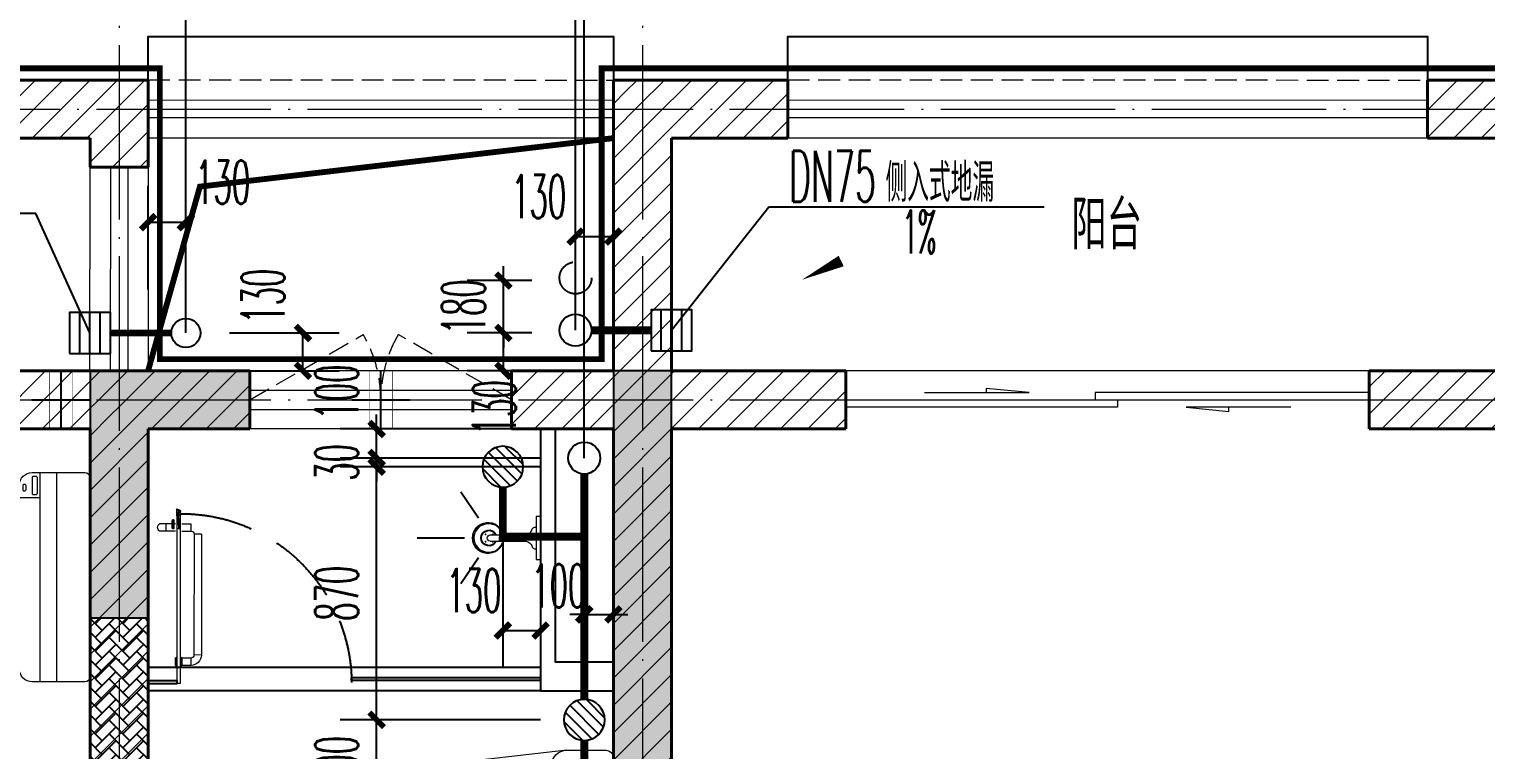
# Model space of a CAD drawing. Extents: x 27938 to 650306, y -92720 to 1524912.
# Drawn here: x 304007 to 309018, y 111802 to 114281 of the extents above; entities that cross this region are included whole.
import ezdxf

# ---------------------------------------------------------------- set-up
doc = ezdxf.new("R2010")
doc.units = 0
doc.header["$LTSCALE"] = 1000
doc.header["$MEASUREMENT"] = 0
doc.linetypes.add('DASH', pattern=[0.35, 0.25, -0.1])
doc.linetypes.add('DOTE', pattern=[2.42, 2, -0.2, 0.02, -0.2])
for name, color, linetype in [('COLUMN', 9, 'Continuous'), ('DIM_凝结', 3, 'Continuous'), ('DIM_废水', 3, 'Continuous'), ('DIM_污水', 3, 'Continuous'), ('DIM_雨水', 3, 'Continuous'), ('EQUIP_地漏', 7, 'Continuous'), ('IP-bath&kitchen-JOHNSON', 4, 'Continuous'), ('P-bath&kitchen-JOHNSON', 4, 'Continuous'), ('PIPE-凝结', 150, 'N'), ('PIPE-废水', 31, 'F'), ('PIPE-污水', 2, 'W'), ('PUB_TEXT', 4, 'Continuous'), ('TWT_DIM', 3, 'Continuous'), ('TWT_LEAD', 3, 'Continuous'), ('VPIPE-凝结', 150, 'Continuous'), ('VPIPE-废水', 31, 'Continuous'), ('VPIPE-污水', 2, 'W'), ('VPIPE-雨水', 4, 'DASH'), ('保温', 6, 'Continuous'), ('机电标识类', 1, 'Continuous'), ('看线', 251, 'Continuous')]:
    doc.layers.add(name, color=color, linetype=linetype)
for name, color, linetype, lineweight in [('DOTE', 19, 'DOTE', 9), ('LVTRY', 1, 'Continuous', 13), ('PUB_HATCH', 8, 'Continuous', 9), ('WALL', 9, 'Continuous', 40), ('WINDOW', 8, 'Continuous', 15), ('平面-排水沟', 86, 'Continuous', 15), ('平面-栏杆', 135, 'Continuous', 15), ('平面-看线', 45, 'Continuous', 15), ('平面-空调室内机', 176, 'Continuous', 9), ('平面-空调预留孔', 173, 'Continuous', 15), ('空调', 76, 'Continuous', 13)]:
    doc.layers.add(name, color=color, linetype=linetype, lineweight=lineweight)
doc.styles.add('_TCH_DIM', font='SIMPLEX.shx', dxfattribs={"width": 0.6, "oblique": 10, "bigfont": 'hztxt.shx'})
doc.styles.add('_TCH_DIM_T3', font='SIMPLEX.shx', dxfattribs={"width": 0.494118, "bigfont": 'GBCBIG.shx'})
doc.styles.add('_TWT_SERIAL', font='simplex.shx', dxfattribs={"width": 0.6, "oblique": 10, "height": 3, "bigfont": 'aadri.shx'})
doc.styles.get("Standard").update_dxf_attribs({"font": 'gbenor.shx', "bigfont": 'gbcbig.shx'})
doc.linetypes.add('F', pattern='A,3,-0.2,["F",Standard,S=0.25,R=0,X=-0.1,Y=-0.115],-0.2', length=3.4)
doc.linetypes.add('N', pattern='A,3,-0.2,["N",Standard,S=0.25,R=0,X=-0.1,Y=-0.115],-0.2', length=3.4)
doc.linetypes.add('W', pattern='A,3,-0.2,["W",Standard,S=0.25,R=0,X=-0.1,Y=-0.115],-0.2', length=3.4)
doc.dimstyles.new('_TWT_ARCH&&50', dxfattribs={"dimtxt": 148.75, "dimasz": 50, "dimexe": 125, "dimexo": 150, "dimgap": 63.125, "dimtad": 1, "dimdec": 0, "dimzin": 0, "dimdsep": 46, "dimtxsty": '_TCH_DIM_T3', "dimblk": 'ARCHTICK', "dimcen": 0.09, "dimclrt": 7, "dimazin": 2, "dimtfac": 1, "dimtdec": 0, "dimtix": 1, "dimtmove": 2, "dimatfit": 3, "dimfxl": 1, "dimtolj": 1, "dimtzin": 0, "dimarcsym": 0})
pattern_1 = [(45, (0, 47.75), (-47.022601, 47.022601), [])]

# ---------------------------------------------------------------- blocks, each defined once
blk = doc.blocks.new('FGDGDRGSDGDG')
at = {"layer": 'DOTE', "linetype": 'DOTE', "ltscale": 0.3}
for p, q in [((522382.5, 529998.5), (522382.5, 522348.5)), ((524182.5, 529998.5), (524182.5, 513948.5)), ((488182.5, 526148.5), (546982.5, 526148.5)), ((488182.5, 525148.5), (546982.5, 525148.5))]:
    blk.add_line(p, q, dxfattribs=at)
blk = doc.blocks.new('rrrrrrrrrrrra')
at = {"color": 0}
for p, q in [((-112.4, 458.7), (-112.4, 324.3)), ((252.6, 483.7), (-87.4, 483.7)), ((277.6, 324.3), (277.6, 458.7)), ((-112.4, 324.3), (-63.7, -103.4)), ((277.6, 324.3), (227.5, -115.6)), ((-59.1, 271.1), (224.3, 271.1)), ((-20.6, 232.4), (-34.2, 153.6)), ((191.3, 200.5), (-26.1, 200.5)), ((185.8, 232.4), (-20.6, 232.4)), ((185.8, 232.4), (199.4, 153.6))]:
    blk.add_line(p, q, dxfattribs=at)
for centre, radius, start, end in [((-87.4, 458.7), 25, 90, 180), ((252.6, 458.7), 25, 0, 90), ((-59.1, 324.3), 53.3, 180, 270), ((224.3, 324.3), 53.3, 270, 0), ((-322.6, 209.8), 293.8, 333.5369, 351.4828), ((487.8, 209.8), 293.8, 188.5172, 206.4631), ((149, -3.2), 224.1, 158.5202, 180), ((16.2, -3.2), 224.1, 0, 21.4798), ((83.8, -63.6), 152.8, 195.0773, 340.1181)]:
    blk.add_arc(centre, radius, start, end, dxfattribs=at)
blk = doc.blocks.new('A$C1E0F638F')
at = {"color": 0}
for points in [[(499.7, 435.1), (499.7, 85.1), (0, 85.1), (0, 435.1)], [(269.9, 30), (229.9, 30), (229.9, 195), (269.9, 195)], [(119.9, 0), (179.9, 0), (179.9, 60), (119.9, 60)], [(146.9, 55), (152.9, 55), (152.9, 5), (146.9, 5)], [(379.9, 0), (319.9, 0), (319.9, 60), (379.9, 60)], [(352.9, 55), (346.9, 55), (346.9, 5), (352.9, 5)], [(229.9, 30), (269.9, 30), (269.9, 10), (229.9, 10)]]:
    blk.add_lwpolyline(points, close=True, dxfattribs=at)
blk.add_lwpolyline([(269.9, 60), (279.9, 60), (279.9, 0), (219.9, 0), (219.9, 60), (229.9, 60)], dxfattribs=at)
blk.add_circle((249.9, 236.3), 26, dxfattribs=at)
blk = doc.blocks.new('135')
blk.add_hatch(color=0).paths.add_polyline_path([(4.8, 1.8), (3.6, -1), (-4.7, 2.5), (-3.5, 5.3)])
at = {"color": 0}
for p, q in [((-6.3, 2.6), (5.4, -2.3)), ((-5.7, 2.9), (-5.2, 2.7)), ((-5.6, 18.9), (-3.4, 19.4)), ((-3.4, 19.4), (-5.5, 19.4)), ((5.2, 10.9), (-5.3, 10.9)), ((5.2, 9.7), (-5.2, 9.7)), ((-5.2, 2.7), (-3.8, 5.9)), ((-5, 10.9), (-5, 30.5)), ((-3.8, 5.9), (5.4, 2.1)), ((0, 0), (0, 39.1)), ((5.6, 18.9), (3.4, 19.3)), ((3.4, 19.3), (5.6, 19.3)), ((4.1, -1.2), (5.4, 2.1)), ((5, 10.9), (5, 32.3)), ((4.1, -1.2), (5.7, -1.8))]:
    blk.add_line(p, q, dxfattribs=at)
for centre, radius, start, end in [((6.2, 15.8), 13.5, 151.0147, 204.8403), ((13.5, 4.2), 20.5, 163.0924, 182.0012), ((-6, 3.6), 1, 184.2275, 248.4661), ((8.6, 15.5), 14.6, 166.278, 198.0953), ((13.5, 4.2), 19.5, 163.7443, 182.5269), ((-5.5, 3.3), 0.5, 181.9385, 247.2597), ((-5.2, 22.1), 0.5, 335.7643, 151.0147), ((3.8, 18.1), 9.42, 155.7643, 171.9773), ((5.2, 22.3), 0.5, 29.8425, 204.574), ((-5.9, 17.2), 11.7, 10.475, 24.574), ((29.1, 6.7), 24, 172.9439, 199.2318), ((-6.3, 15.4), 12.4, 338.6449, 16.0476), ((-6, 15.8), 13.4, 334.9111, 29.8425), ((26.4, 6.3), 20.6, 169.1454, 199.9526), ((5.9, -1.2), 1.17, 247.4597, 19.9526), ((5.9, -1.4), 0.5, 247.4597, 19.2318)]:
    blk.add_arc(centre, radius, start, end, dxfattribs=at)
blk.add_open_spline([(-5, 30.5), (-4.1, 31.3), (-2.3, 33), (0.9, 29.2), (3.5, 31.1), (5, 32.3)], degree=3, knots=[0, 0, 0, 0, 3.066329, 6.218313, 11.124135, 11.124135, 11.124135, 11.124135], dxfattribs=at)
blk = doc.blocks.new('SDFAWERAWER')
at = {"layer": 'LVTRY', "color": 0}
for p, q in [((593941.2, -1242210.1), (593783.7, -1242594.8)), ((593964.6, -1242219.7), (593807.2, -1242604.4)), ((593941.2, -1242210.1), (593964.6, -1242219.7)), ((593987.8, -1242190.5), (593978.2, -1242214)), ((594007.5, -1242226), (593978.2, -1242214)), ((594017.1, -1242202.5), (593987.8, -1242190.5)), ((594015.8, -1242220.4), (594027.2, -1242192.7)), ((594015.8, -1242220.4), (594021.7, -1242222.8)), ((594025.7, -1242203.9), (594018.5, -1242221.5)), ((594018.5, -1242221.5), (594021.5, -1242220.3)), ((594025.4, -1242210.8), (594021.5, -1242220.3)), ((594022.6, -1242220.7), (594021.7, -1242222.8)), ((594021.7, -1242222.8), (594023.9, -1242221.9)), ((594022.6, -1242211.4), (594029.8, -1242193.8)), ((594024.2, -1242221.4), (594023.9, -1242221.9)), ((594025.4, -1242210.8), (594031.1, -1242196.8)), ((594027.2, -1242192.7), (594033, -1242195.1)), ((594029.8, -1242193.8), (594031.1, -1242196.8)), ((594032.2, -1242197.2), (594033, -1242195.1)), ((594033, -1242195.1), (594034, -1242197.4)), ((594033.8, -1242197.9), (594034, -1242197.4)), ((594047.3, -1242200.9), (594035.9, -1242228.7)), ((594035.9, -1242228.7), (594038.6, -1242229.7)), ((594037.3, -1242210.8), (594088, -1242231.6)), ((594038.6, -1242229.7), (594045.2, -1242213.6)), ((594038.6, -1242229.7), (594041.6, -1242228.5)), ((594041.6, -1242228.5), (594051.2, -1242205)), ((594049.9, -1242202), (594043.3, -1242218.2)), ((594047.3, -1242200.9), (594049.9, -1242202)), ((594049.9, -1242202), (594051.2, -1242205)), ((594057.1, -1242246.3), (594066.7, -1242222.8)), ((594027.7, -1242234.3), (594078.4, -1242255)), ((593783.7, -1242594.8), (593807.2, -1242604.4)), ((593803.2, -1242641.3), (593812.8, -1242617.9)), ((593812.8, -1242617.9), (593842.2, -1242629.9)), ((593842.2, -1242629.9), (593832.6, -1242653.3)), ((593845.2, -1242628.6), (593833.8, -1242656.3)), ((593847.8, -1242629.7), (593836.5, -1242657.4)), ((593845.2, -1242628.6), (593842.2, -1242629.9)), ((593847.8, -1242629.7), (593845.2, -1242628.6)), ((593847.1, -1242661.8), (593858.5, -1242634.1)), ((593858.5, -1242634.1), (593861.2, -1242635.2)), ((593803.2, -1242641.3), (593832.6, -1242653.3)), ((593833.8, -1242656.3), (593832.6, -1242653.3)), ((593836.5, -1242657.4), (593833.8, -1242656.3)), ((593847.1, -1242661.8), (593849.8, -1242662.9)), ((593849.8, -1242662.9), (593861.2, -1242635.2)), ((593852.1, -1242661.9), (593862.1, -1242637.4)), ((593861.2, -1242635.2), (593862.1, -1242637.4))]:
    blk.add_line(p, q, dxfattribs=at)
blk.add_lwpolyline([(593823.5, -1242717), (594045.8, -1242173.9), (594036.5, -1242170.2), (593814.2, -1242713.2)], close=True, dxfattribs=at)
blk.add_arc((594075.3, -1242240), 15.3, 281.7932, 33.7019, dxfattribs=at)
for centre, major_axis, start_param, end_param in [((593974.2, -1242223.6), (3.93, 9.6), 0, 1.570796), ((593816.8, -1242608.3), (13.5, 33.1), 1.570796, 3.141593), ((593816.8, -1242608.3), (3.93, 9.6), 1.570796, 3.141593)]:
    blk.add_ellipse(centre, major_axis=major_axis, ratio=1, start_param=start_param, end_param=end_param, dxfattribs=at)
at = {"layer": 'P-bath&kitchen-JOHNSON', "color": 0, "linetype": 'DASH'}
blk.add_arc((593809.8, -1242714), 586.2, 67.5369, 157.1325, dxfattribs=at)
at = {"layer": 'LVTRY', "color": 8, "xscale": -1, "rotation": 157.7329157530927}
blk.add_blockref('135', (594045.3, -1242161.9), dxfattribs=at)
blk = doc.blocks.new('A$C5DCB2F21')
at = {"layer": 'IP-bath&kitchen-JOHNSON', "color": 0}
for p, q in [((-68.3, -213.2), (-157.7, -275)), ((68.2, -213.2), (157.6, -275)), ((-0.1, -261.4), (-0.1, -424.7))]:
    blk.add_line(p, q, dxfattribs=at)
for centre, major_axis, ratio, start_param, end_param in [((0, -178.8), (-51, 0), 0.990052, -1.36297, 4.504563), ((0, -177.8), (-26.8, 0), 0.994812, -1.167677, 4.309269)]:
    blk.add_ellipse(centre, major_axis=major_axis, ratio=ratio, start_param=start_param, end_param=end_param, dxfattribs=at)
at = {"layer": 'LVTRY', "color": 0}
for p, q in [((73.6, 0), (-73.6, 0)), ((-10.5, -173.5), (-10.5, -49.3)), ((10.6, -173.5), (10.6, -49.3))]:
    blk.add_line(p, q, dxfattribs=at)
blk.add_lwpolyline([(73.6, 0), (73.6, -15.8), (-73.6, -15.8), (-73.6, 0)], dxfattribs=at)
for points in [[(-26.3, -30.7, -0.364142), (-37.8, -15.8, -0.020495)], [(-10.5, -49.4, 0.214893), (-26.3, -30.7, 7.649644)], [(10.6, -49.3, -0.21439), (26.3, -30.7, -7.649644)], [(26.3, -30.7, 0.364142), (37.8, -15.8, 0.020495)]]:
    blk.add_lwpolyline(points, format="xyb", dxfattribs=at)
blk.add_arc((0, -173.5), 10.5, 180, 0, dxfattribs=at)
for centre, major_axis, ratio, start_param, end_param in [((0, -181.3), (53.6, 0), 0.987577, 1.76809, 7.656688), ((-12.4, -164.7), (0, 1.43), 0.85, -1.570796, 4.712389), ((-12.4, -189.2), (0, 1.43), 0.85, 4.712389, 10.995574), ((12.5, -164.7), (0, 1.43), 0.85, 4.712389, 10.995574), ((12.5, -189.2), (0, 1.43), 0.85, 4.712389, 10.995574)]:
    blk.add_ellipse(centre, major_axis=major_axis, ratio=ratio, start_param=start_param, end_param=end_param, dxfattribs=at)
blk = doc.blocks.new('FSFSFSFS')
at = {"layer": 'IP-bath&kitchen-JOHNSON', "color": 0}
for p, q in [((496432.4, 524228.1), (495082.4, 524228.1)), ((495082.4, 524183.1), (495182.4, 524183.1)), ((495082.4, 524173.1), (495182.4, 524173.1)), ((495182.4, 524173.1), (495182.4, 524183.1)), ((496432.4, 524193.1), (495782.4, 524193.1)), ((495782.4, 524183.1), (495782.4, 524193.1)), ((496432.4, 524183.1), (495782.4, 524183.1)), ((496432.4, 524148.1), (495082.4, 524148.1))]:
    blk.add_line(p, q, dxfattribs=at)
for points in [[(496432.4, 525048.5), (496432.4, 524148.1), (496682.4, 524148.1)], [(496482.4, 525048.5), (496482.4, 524248.1), (496682.4, 524248.1)]]:
    blk.add_lwpolyline(points, dxfattribs=at)
at = {"layer": 'LVTRY', "color": 0}
blk.add_lwpolyline([(496082.4, 522448.5), (496682.4, 522448.5), (496682.4, 523348.5), (496082.4, 523348.5)], close=True, dxfattribs=at)
at = {"layer": 'IP-bath&kitchen-JOHNSON', "color": 8, "xscale": -1}
for name, p, rotation in [('SDFAWERAWER', (1515500.9, 1449333.6), 337.7402306568929), ('A$C5DCB2F21', (496432.4, 524673.5), 269.991511475553)]:
    blk.add_blockref(name, p, dxfattribs=dict(at, rotation=rotation))
at = {"layer": 'LVTRY', "color": 8, "extrusion": (0, 0, -1), "zscale": -1, "rotation": 90.00000000000001}
blk.add_blockref('rrrrrrrrrrrra', (-496198.6, 523665.7), dxfattribs=at)
at = {"layer": 'LVTRY', "color": 8, "rotation": 90.00000000000001}
blk.add_blockref('A$C1E0F638F', (496617.5, 522648.8), dxfattribs=at)
blk = doc.blocks.new('gdfgdgdgr')
at = {"layer": 'PUB_HATCH'}
for points in [[(509927.6, 529113.9), (509927.6, 529313.9), (509377.6, 529313.9), (509377.6, 528463.9), (509577.6, 528463.9), (509577.6, 529113.9)], [(511377.7, 529313.9), (511177.7, 529313.9), (511177.7, 529113.9), (511177.7, 529113.9), (511177.7, 526513.9), (510777.7, 526513.9), (510777.7, 526313.9), (511377.7, 526313.9)]]:
    blk.add_hatch(color=256, dxfattribs=at).paths.add_polyline_path(points)
at = {"layer": 'COLUMN', "color": 8}
for p, q in [((509927.6, 529313.9), (509377.6, 529313.9)), ((509377.6, 529313.9), (509377.6, 528463.9)), ((509927.6, 529113.9), (509927.6, 529313.9)), ((511377.7, 529313.9), (511177.7, 529313.9)), ((511177.7, 529313.9), (511177.7, 529113.9)), ((511377.7, 526313.9), (511377.7, 529313.9)), ((509577.6, 528463.9), (509577.6, 529113.9)), ((509577.6, 529113.9), (509927.6, 529113.9)), ((511177.7, 529113.9), (511177.7, 529113.9)), ((511177.7, 529113.9), (511177.7, 526513.9)), ((509377.6, 528463.9), (509577.6, 528463.9))]:
    blk.add_line(p, q, dxfattribs=at)
blk = doc.blocks.new('dongkong')
at = {"color": 0}
blk.add_wipeout([(-603756, 210771), (-603756, 210570.8), (-603836, 210570.8), (-603836, 210771)], dxfattribs=at)
at = {"layer": '机电标识类', "color": 0, "linetype": 'DASH', "ltscale": 400}
for p, q in [((-603796, 210771), (-603796, 210570.8)), ((-603896, 210670.7), (-603696, 210670.7))]:
    blk.add_line(p, q, dxfattribs=at)
at = {"layer": '空调', "color": 0, "linetype": 'DASH', "const_width": 2}
blk.add_lwpolyline([(-603756, 210771), (-603756, 210570.8), (-603836, 210570.8), (-603836, 210771)], close=True, dxfattribs=at)
blk = doc.blocks.new('A$C001338C2')
at = {"color": 0}
for p, q in [((845, 303.6), (55, 303.6)), ((109.1, 214.8), (109.1, 303.6)), ((0, 248.6), (0, 22)), ((900, 22), (900, 248.6)), ((22, 0), (878, 0))]:
    blk.add_line(p, q, dxfattribs=at)
at = {"color": 0, "lineweight": 5}
for p, q in [((900, 214.8), (0, 214.8)), ((900, 143.2), (0, 143.2))]:
    blk.add_line(p, q, dxfattribs=at)
at = {"color": 0}
for points in [[(73.1, 275), (56.8, 275, -0.414214), (51.3, 280.5), (51.3, 283.4, -0.414214), (56.8, 288.9), (73.1, 288.9, -0.414214), (78.6, 283.4), (78.6, 280.5, -0.414214)], [(89.2, 226.4), (22.2, 226.4, -0.414214), (16.7, 231.9), (16.7, 243.1, -0.414214), (22.2, 248.6), (89.2, 248.6, -0.414214), (94.7, 243.1), (94.7, 231.9, -0.414214)]]:
    blk.add_lwpolyline(points, format="xyb", close=True, dxfattribs=at)
for centre, radius, start, end in [((55, 248.6), 55, 90, 180), ((845, 248.6), 55, 360, 90), ((22, 22), 22, 180, 270), ((878, 22), 22, 270, 360)]:
    blk.add_arc(centre, radius, start, end, dxfattribs=at)
blk = doc.blocks.new('A$C263B1184')
at = {"layer": '保温', "linetype": 'ByBlock', "ltscale": 10}
h = blk.add_hatch(dxfattribs=at)
h.set_pattern_fill('AR-HBONE', color=251, scale=55)
h.set_pattern_definition([(45, (-1017960.394, -343310.663), (0, 47.4157523), [100.584, -33.528]), (135, (-1017936.686, -343286.955), (3e-15, 47.4157523), [100.584, -33.528])])
h.paths.add_polyline_path([(8900, 6200), (8900, 8350), (9100, 8350), (9100, 6200)])
blk = doc.blocks.new('A$C12C278E8')
at = {"color": 8}
blk.add_wipeout([(-59.8, 0.3), (-59.8, -199.9), (-139.8, -199.9), (-139.8, 0.3)], dxfattribs=at)
at = {"layer": '机电标识类', "color": 8, "linetype": 'DASH', "ltscale": 400}
for p, q in [((-99.8, 0.3), (-99.8, -199.9)), ((-199.8, -100), (0.2, -100))]:
    blk.add_line(p, q, dxfattribs=at)
at = {"layer": '空调', "color": 8, "linetype": 'DASH', "const_width": 2}
blk.add_lwpolyline([(-59.8, 0.3), (-59.8, -199.9), (-139.8, -199.9), (-139.8, 0.3)], close=True, dxfattribs=at)
blk = doc.blocks.new('$TwtSys$00000137')
at = {"color": 7}
for p, q in [((-46.875, -93.75), (-46.875, 93.75)), ((0, -93.75), (0, 93.75)), ((46.875, -93.75), (46.875, 93.75))]:
    blk.add_line(p, q, dxfattribs=at)
blk.add_lwpolyline([(-93.75, -93.75), (93.75, -93.75), (93.75, 93.75), (-93.75, 93.75)], close=True, dxfattribs=at)
blk = doc.blocks.new('_ArchTick')
at = {"color": 0, "linetype": 'ByBlock', "const_width": 0.4}
blk.add_lwpolyline([(-0.5, -0.5), (0.5, 0.5)], dxfattribs=at)
blk = doc.blocks.new('*D362')
at = {"layer": 'Defpoints', "color": 0}
for p in [(304546.3, 113617.1), (304416.3, 113235.9), (304546.3, 113235.9)]:
    blk.add_point(p, dxfattribs=at)
at = {"layer": 'TWT_DIM', "color": 0, "lineweight": -2}
for p, q in [((304416.3, 113385.9), (304416.3, 113742.1)), ((304546.3, 113385.9), (304546.3, 113742.1)), ((304416.3, 113617.1), (304546.3, 113617.1))]:
    blk.add_line(p, q, dxfattribs=at)
at = {"layer": 'TWT_DIM', "color": 0, "lineweight": -2, "xscale": 50, "yscale": 50, "zscale": 50, "rotation": 180}
blk.add_blockref('_ArchTick', (304416.3, 113617.1), dxfattribs=at)
at = {"layer": 'TWT_DIM', "color": 0, "lineweight": -2, "xscale": 50, "yscale": 50, "zscale": 50}
blk.add_blockref('_ArchTick', (304546.3, 113617.1), dxfattribs=at)
at = {"layer": 'TWT_DIM', "color": 7, "insert": (304672.9, 113754.6), "char_height": 148.75, "attachment_point": 5, "style": '_TCH_DIM_T3'}
blk.add_mtext('\\A1;130', dxfattribs=at)
blk = doc.blocks.new('*D363')
at = {"layer": 'Defpoints', "color": 0}
for p in [(305638.6, 113415.9), (305886.6, 113415.9), (305886.6, 113235.9)]:
    blk.add_point(p, dxfattribs=at)
at = {"layer": 'TWT_DIM', "color": 0, "lineweight": -2}
for p, q in [((305638.6, 113415.9), (305638.6, 113465.9)), ((305736.6, 113415.9), (305513.6, 113415.9)), ((305638.6, 113235.9), (305638.6, 113415.9)), ((305736.6, 113235.9), (305513.6, 113235.9)), ((305638.6, 113235.9), (305638.6, 113185.9))]:
    blk.add_line(p, q, dxfattribs=at)
at = {"layer": 'TWT_DIM', "color": 0, "lineweight": -2, "xscale": 50, "yscale": 50, "zscale": 50}
for p, rotation in [((305638.6, 113415.9), 270), ((305638.6, 113235.9), 90)]:
    blk.add_blockref('_ArchTick', p, dxfattribs=dict(at, rotation=rotation))
at = {"layer": 'TWT_DIM', "color": 7, "insert": (305501.1, 113325.9), "char_height": 148.75, "attachment_point": 5, "rotation": 90, "style": '_TCH_DIM_T3'}
blk.add_mtext('\\A1;180', dxfattribs=at)
blk = doc.blocks.new('*D364')
at = {"layer": 'Defpoints', "color": 0}
for p in [(305638.6, 113235.9), (305886.6, 113235.9), (305886.6, 113105.9)]:
    blk.add_point(p, dxfattribs=at)
at = {"layer": 'TWT_DIM', "color": 0, "lineweight": -2}
for p, q in [((305736.6, 113235.9), (305513.6, 113235.9)), ((305638.6, 113105.9), (305638.6, 113235.9)), ((305736.6, 113105.9), (305513.6, 113105.9))]:
    blk.add_line(p, q, dxfattribs=at)
at = {"layer": 'TWT_DIM', "color": 0, "lineweight": -2, "xscale": 50, "yscale": 50, "zscale": 50}
for p, rotation in [((305638.6, 113235.9), 90), ((305638.6, 113105.9), 270)]:
    blk.add_blockref('_ArchTick', p, dxfattribs=dict(at, rotation=rotation))
at = {"layer": 'TWT_DIM', "color": 7, "insert": (305607.3, 112979.2), "char_height": 148.75, "attachment_point": 5, "rotation": 90, "style": '_TCH_DIM_T3'}
blk.add_mtext('\\A1;130', dxfattribs=at)
blk = doc.blocks.new('*D365')
at = {"layer": 'Defpoints', "color": 0}
for p in [(306016.4, 113567.5), (305886.6, 113235.9), (306016.4, 113235.9)]:
    blk.add_point(p, dxfattribs=at)
at = {"layer": 'TWT_DIM', "color": 0, "lineweight": -2}
for p, q in [((305886.6, 113385.9), (305886.6, 113692.5)), ((306016.4, 113385.9), (306016.4, 113692.5)), ((305886.6, 113567.5), (306016.4, 113567.5))]:
    blk.add_line(p, q, dxfattribs=at)
at = {"layer": 'TWT_DIM', "color": 0, "lineweight": -2, "xscale": 50, "yscale": 50, "zscale": 50, "rotation": 180}
blk.add_blockref('_ArchTick', (305886.6, 113567.5), dxfattribs=at)
at = {"layer": 'TWT_DIM', "color": 0, "lineweight": -2, "xscale": 50, "yscale": 50, "zscale": 50}
blk.add_blockref('_ArchTick', (306016.4, 113567.5), dxfattribs=at)
at = {"layer": 'TWT_DIM', "color": 7, "insert": (305760, 113705), "char_height": 148.75, "attachment_point": 5, "style": '_TCH_DIM_T3'}
blk.add_mtext('\\A1;130', dxfattribs=at)
blk = doc.blocks.new('*D366')
at = {"layer": 'Defpoints', "color": 0}
for p in [(305636.5, 112775.9), (305766.5, 112775.9), (305766.5, 112212.5)]:
    blk.add_point(p, dxfattribs=at)
at = {"layer": 'TWT_DIM', "color": 0, "lineweight": -2}
for p, q in [((305636.5, 112625.9), (305636.5, 112087.5)), ((305766.5, 112625.9), (305766.5, 112087.5)), ((305636.5, 112212.5), (305766.5, 112212.5))]:
    blk.add_line(p, q, dxfattribs=at)
at = {"layer": 'TWT_DIM', "color": 0, "lineweight": -2, "xscale": 50, "yscale": 50, "zscale": 50, "rotation": 180}
blk.add_blockref('_ArchTick', (305636.5, 112212.5), dxfattribs=at)
at = {"layer": 'TWT_DIM', "color": 0, "lineweight": -2, "xscale": 50, "yscale": 50, "zscale": 50}
blk.add_blockref('_ArchTick', (305766.5, 112212.5), dxfattribs=at)
at = {"layer": 'TWT_DIM', "color": 7, "insert": (305537, 112350), "char_height": 148.75, "attachment_point": 5, "style": '_TCH_DIM_T3'}
blk.add_mtext('\\A1;130', dxfattribs=at)
blk = doc.blocks.new('*D367')
at = {"layer": 'Defpoints', "color": 0}
for p in [(304546.3, 113235.9), (304949, 113235.9), (304546.3, 113105.9)]:
    blk.add_point(p, dxfattribs=at)
at = {"layer": 'TWT_DIM', "color": 0, "lineweight": -2}
for p, q in [((304696.3, 113235.9), (305074, 113235.9)), ((304949, 113105.9), (304949, 113235.9)), ((304696.3, 113105.9), (305074, 113105.9))]:
    blk.add_line(p, q, dxfattribs=at)
at = {"layer": 'TWT_DIM', "color": 0, "lineweight": -2, "xscale": 50, "yscale": 50, "zscale": 50}
for p, rotation in [((304949, 113235.9), 90), ((304949, 113105.9), 270)]:
    blk.add_blockref('_ArchTick', p, dxfattribs=dict(at, rotation=rotation))
at = {"layer": 'TWT_DIM', "color": 7, "insert": (304811.5, 113362.5), "char_height": 148.75, "attachment_point": 5, "rotation": 90, "style": '_TCH_DIM_T3'}
blk.add_mtext('\\A1;130', dxfattribs=at)
blk = doc.blocks.new('*D368')
at = {"layer": 'Defpoints', "color": 0}
for p in [(305916.6, 112805.9), (306016.7, 112805.9), (306016.7, 112268)]:
    blk.add_point(p, dxfattribs=at)
at = {"layer": 'TWT_DIM', "color": 0, "lineweight": -2}
for p, q in [((305916.6, 112655.9), (305916.6, 112143)), ((306016.7, 112655.9), (306016.7, 112143)), ((305916.6, 112268), (305866.6, 112268)), ((305916.6, 112268), (306016.7, 112268)), ((306016.7, 112268), (306066.7, 112268))]:
    blk.add_line(p, q, dxfattribs=at)
at = {"layer": 'TWT_DIM', "color": 0, "lineweight": -2, "xscale": 50, "yscale": 50, "zscale": 50}
for p, rotation in [((305916.6, 112268), 0.002818958093193657), ((306016.7, 112268), 180.0028189580932)]:
    blk.add_blockref('_ArchTick', p, dxfattribs=dict(at, rotation=rotation))
at = {"layer": 'TWT_DIM', "color": 7, "insert": (305829.1, 112366.4), "char_height": 148.75, "attachment_point": 5, "rotation": 0.0028, "style": '_TCH_DIM_T3'}
blk.add_mtext('\\A1;100', dxfattribs=at)
blk = doc.blocks.new('*D373')
at = {"layer": 'Defpoints', "color": 0}
for p in [(305202.5, 111905.5), (305916.6, 111905.5), (305916.6, 111605.7)]:
    blk.add_point(p, dxfattribs=at)
at = {"layer": 'TWT_DIM', "color": 0, "lineweight": -2}
for p, q in [((305202.5, 111905.5), (305202.5, 111955.5)), ((305766.6, 111905.5), (305077.5, 111905.5)), ((305202.5, 111605.7), (305202.5, 111905.5)), ((305766.6, 111605.7), (305077.5, 111605.7)), ((305202.5, 111605.7), (305202.5, 111555.7))]:
    blk.add_line(p, q, dxfattribs=at)
at = {"layer": 'TWT_DIM', "color": 0, "lineweight": -2, "xscale": 50, "yscale": 50, "zscale": 50}
for p, rotation in [((305202.5, 111905.5), 270), ((305202.5, 111605.7), 90)]:
    blk.add_blockref('_ArchTick', p, dxfattribs=dict(at, rotation=rotation))
at = {"layer": 'TWT_DIM', "color": 7, "insert": (305065, 111755.6), "char_height": 148.75, "attachment_point": 5, "rotation": 90, "style": '_TCH_DIM_T3'}
blk.add_mtext('\\A1;300', dxfattribs=at)
blk = doc.blocks.new('*D374')
at = {"layer": 'Defpoints', "color": 0}
for p in [(305202.5, 112775.9), (305916.6, 112775.9), (305916.6, 111905.5)]:
    blk.add_point(p, dxfattribs=at)
at = {"layer": 'TWT_DIM', "color": 0, "lineweight": -2}
for p, q in [((305766.6, 112775.9), (305077.5, 112775.9)), ((305202.5, 111905.5), (305202.5, 112775.9)), ((305766.6, 111905.5), (305077.5, 111905.5))]:
    blk.add_line(p, q, dxfattribs=at)
at = {"layer": 'TWT_DIM', "color": 0, "lineweight": -2, "xscale": 50, "yscale": 50, "zscale": 50}
for p, rotation in [((305202.5, 112775.9), 90), ((305202.5, 111905.5), 270)]:
    blk.add_blockref('_ArchTick', p, dxfattribs=dict(at, rotation=rotation))
at = {"layer": 'TWT_DIM', "color": 7, "insert": (305065, 112340.7), "char_height": 148.75, "attachment_point": 5, "rotation": 90, "style": '_TCH_DIM_T3'}
blk.add_mtext('\\A1;870', dxfattribs=at)
blk = doc.blocks.new('*D375')
at = {"layer": 'Defpoints', "color": 0}
for p in [(305202.5, 112805.9), (305916.6, 112805.9), (305916.6, 112775.9)]:
    blk.add_point(p, dxfattribs=at)
at = {"layer": 'TWT_DIM', "color": 0, "lineweight": -2}
for p, q in [((305202.5, 112805.9), (305202.5, 112855.9)), ((305766.6, 112805.9), (305077.5, 112805.9)), ((305202.5, 112775.9), (305202.5, 112805.9)), ((305766.6, 112775.9), (305077.5, 112775.9)), ((305202.5, 112775.9), (305202.5, 112725.9))]:
    blk.add_line(p, q, dxfattribs=at)
at = {"layer": 'TWT_DIM', "color": 0, "lineweight": -2, "xscale": 50, "yscale": 50, "zscale": 50}
for p, rotation in [((305202.5, 112805.9), 270), ((305202.5, 112775.9), 90)]:
    blk.add_blockref('_ArchTick', p, dxfattribs=dict(at, rotation=rotation))
at = {"layer": 'TWT_DIM', "color": 7, "insert": (305065, 112790.9), "char_height": 148.75, "attachment_point": 5, "rotation": 90, "style": '_TCH_DIM_T3'}
blk.add_mtext('\\A1;30', dxfattribs=at)
blk = doc.blocks.new('*D376')
at = {"layer": 'Defpoints', "color": 0}
for p in [(305202.5, 112905.9), (305916.6, 112905.9), (305916.6, 112805.9)]:
    blk.add_point(p, dxfattribs=at)
at = {"layer": 'TWT_DIM', "color": 0, "lineweight": -2}
for p, q in [((305202.5, 112905.9), (305202.5, 112955.9)), ((305766.6, 112905.9), (305077.5, 112905.9)), ((305202.5, 112805.9), (305202.5, 112905.9)), ((305766.6, 112805.9), (305077.5, 112805.9)), ((305202.5, 112805.9), (305202.5, 112755.9))]:
    blk.add_line(p, q, dxfattribs=at)
at = {"layer": 'TWT_DIM', "color": 0, "lineweight": -2, "xscale": 50, "yscale": 50, "zscale": 50}
for p, rotation in [((305202.5, 112905.9), 270), ((305202.5, 112805.9), 90)]:
    blk.add_blockref('_ArchTick', p, dxfattribs=dict(at, rotation=rotation))
at = {"layer": 'TWT_DIM', "color": 7, "insert": (305065, 113032.5), "char_height": 148.75, "attachment_point": 5, "rotation": 90, "style": '_TCH_DIM_T3'}
blk.add_mtext('\\A1;100', dxfattribs=at)
blk = doc.blocks.new('$TwtSys$00000141')
for p, q in [((-141, 12), (-15, 138)), ((-141, 12), (-15, 138)), ((-131, -53), (53, 131)), ((-131, -53), (53, 131)), ((-100, -100), (100, 100)), ((-100, -100), (100, 100)), ((-49, -131), (131, 49)), ((-49, -131), (131, 49)), ((17, -138), (138, -17)), ((17, -138), (138, -17))]:
    blk.add_line(p, q)
blk.add_circle((0, 0), 141)
blk.add_circle((0, 0), 141)
blk = doc.blocks.new('$WINLIB2D$00000001')
at = {"color": 0}
for points in [[(-0.5, 0.5), (-0.5, -0.5)], [(-0.5, 0.5), (0.5, 0.5)], [(0.5, -0.5), (0.5, 0.5)], [(0.5, 0.1667), (-0.5, 0.1667)], [(0.5, -0.1667), (-0.5, -0.1667)], [(-0.5, -0.5), (0.5, -0.5)]]:
    blk.add_lwpolyline(points, dxfattribs=at)
blk = doc.blocks.new('$DorLib2D$00000131')
at = {"color": 0, "linetype": 'Continuous'}
for p, q in [((0.15, 0.125), (0.2319, 0.1973)), ((0.2319, 0.1973), (0.2319, 0.125)), ((-0.5, 0.125), (-0.5, 0)), ((0.0192, 0.125), (-0.5, 0.125)), ((0.0192, 0), (0.0192, 0.125)), ((0.35, 0.125), (0.15, 0.125)), ((-0.5, 0), (0.0192, 0)), ((-0.024, 0), (0.5, 0)), ((-0.024, -0.125), (-0.024, 0)), ((0.5, 0), (0.5, -0.125)), ((-0.35, -0.125), (-0.15, -0.125)), ((-0.2319, -0.1973), (-0.2319, -0.125)), ((-0.15, -0.125), (-0.2319, -0.1973)), ((0.5, -0.125), (-0.024, -0.125))]:
    blk.add_line(p, q, dxfattribs=at)

msp = doc.modelspace()

# ---------------------------------------------------------------- hatches: boundary and pattern name
at = {"layer": 'PIPE-污水'}
for points in [[(305636.5, 112535.9), (305636.5, 112522.1), (305622.7, 112522.1)], [(305636.5, 112535.9), (305622.7, 112535.9), (305622.7, 112522.1)]]:
    msp.add_hatch(color=256, dxfattribs=at).paths.add_polyline_path(points)
at = {"layer": 'PUB_HATCH'}
h = msp.add_hatch(dxfattribs=at)
h.set_pattern_fill('普通砖', color=256, scale=50, style=0)
h.set_pattern_definition(pattern_1)
h.paths.add_polyline_path([(304216.6, 113905.9), (304416.6, 114105.9), (303766.5, 114105.9), (303766.5, 113905.9)])
h = msp.add_hatch(dxfattribs=at)
h.set_pattern_fill('普通砖', color=256, scale=50, style=0)
h.set_pattern_definition(pattern_1)
h.paths.add_polyline_path([(304416.6, 114105.9), (304216.6, 113905.9), (304216.6, 113805.9), (304416.6, 113805.9)])
h = msp.add_hatch(dxfattribs=at)
h.set_pattern_fill('普通砖', color=256, scale=50, style=0)
h.set_pattern_definition(pattern_1)
h.paths.add_polyline_path([(306616.6, 114105.9), (306016.6, 114105.9), (306216.6, 113905.9), (306616.6, 113905.9)])
h = msp.add_hatch(dxfattribs=at)
h.set_pattern_fill('普通砖', color=256, scale=50, style=0)
h.set_pattern_definition(pattern_1)
h.paths.add_polyline_path([(309283.2, 114005.9), (309216.6, 114105.9), (308816.6, 114105.9), (308816.6, 113905.9), (309216.6, 113905.9)])

# ---------------------------------------------------------------- linework, layer by layer
at = {"color": 8, "linetype": 'DASH', "ltscale": 0.8, "const_width": 20}
msp.add_lwpolyline([(299516.4, 113145.9), (301176.3, 113145.9), (301176.3, 114145.9), (304456.4, 114145.9), (304456.4, 113145.9), (305976.4, 113145.9), (305976.6, 114145.9), (309176.3, 114145.9), (309176.3, 114445.9), (310876.4, 114445.9), (310876.4, 115995.9), (315556.4, 115995.9), (315556.4, 114445.9), (317256.5, 114445.9), (317256.5, 114145.9), (320456.4, 114145.8)], dxfattribs=at)
at = {"layer": 'DIM_凝结'}
msp.add_line((304546.3, 113235.9), (304546.3, 114428.4), dxfattribs=at)
at = {"layer": 'DIM_废水'}
msp.add_line((305886.6, 113245.3), (305886.6, 114798.3), dxfattribs=at)
at = {"layer": 'DIM_雨水'}
msp.add_line((305886.6, 113425.3), (305886.6, 115117.1), dxfattribs=at)
at = {"layer": 'PIPE-凝结', "ltscale": 0.5, "const_width": 22.5}
msp.add_lwpolyline([(304496.3, 113235.9), (304286.3, 113235.9)], dxfattribs=at)
at = {"layer": 'PIPE-废水', "ltscale": 0.5, "const_width": 27.5}
msp.add_lwpolyline([(305941.6, 113245.3), (306146.3, 113245.3)], dxfattribs=at)
at = {"layer": 'PIPE-污水', "ltscale": 0.5, "const_width": 27.5}
for points in [[(305916.6, 112750.9), (305916.6, 112535.9)], [(305636.5, 112705.4), (305636.5, 112535.9)], [(305636.5, 112535.9), (305916.6, 112535.9)], [(305916.6, 112535.9), (305916.6, 111976)], [(305916.6, 111835), (305916.6, 111755.8)]]:
    msp.add_lwpolyline(points, dxfattribs=at)
at = {"layer": 'TWT_LEAD'}
for p, q in [((304030, 113647.1), (303262.1, 113647.1)), ((304216.3, 113235.9), (304030, 113647.1)), ((306216.6, 113245.3), (306552, 113669.8)), ((306552, 113669.8), (307498.6, 113669.8))]:
    msp.add_line(p, q, dxfattribs=at)
at = {"layer": 'VPIPE-凝结'}
msp.add_circle((304546.3, 113235.9), 50, dxfattribs=at)
at = {"layer": 'VPIPE-废水'}
msp.add_circle((305886.6, 113245.3), 55, dxfattribs=at)
at = {"layer": 'VPIPE-污水'}
msp.add_circle((305916.6, 112805.9), 55, dxfattribs=at)
at = {"layer": 'VPIPE-雨水'}
msp.add_circle((305886.6, 113425.3), 55, dxfattribs=at)
at = {"layer": 'WALL', "color": 8}
for p, q in [((304416.6, 114105.9), (303766.5, 114105.9)), ((304416.6, 114105.9), (304416.6, 113805.9)), ((306616.6, 114105.9), (306016.6, 114105.9)), ((306616.6, 113905.9), (306616.6, 114105.9)), ((309216.6, 114105.9), (308816.6, 114105.9)), ((308816.6, 113905.9), (308816.6, 114105.9)), ((304216.6, 113905.9), (303766.5, 113905.9)), ((304216.6, 113905.9), (304216.6, 113805.9)), ((306616.6, 113905.9), (306216.6, 113905.9)), ((309216.6, 113905.9), (308816.6, 113905.9)), ((304416.6, 113805.9), (304216.6, 113805.9))]:
    msp.add_line(p, q, dxfattribs=at)
at = {"layer": '平面-排水沟', "color": 8}
msp.add_lwpolyline([(306951.1, 113555.6, 0, 0, 0), (306665, 113418.7, 0, 40, 0), (306800.3, 113483.4, 0, 0, 0)], format="xyseb", dxfattribs=at)
at = {"layer": '平面-栏杆', "color": 8}
for points in [[(306016.6, 114035.9), (304416.6, 114036.1)], [(308816.6, 114035.9), (306616.6, 114036.1)], [(306016.6, 113975.9), (304416.6, 113976.1)], [(308816.6, 113975.9), (306616.6, 113976.1)], [(304286.6, 113805.8), (304286.3, 113105.9)], [(304346.6, 113805.8), (304346.3, 113105.9)]]:
    msp.add_lwpolyline(points, dxfattribs=at)
at = {"layer": '平面-看线', "color": 8, "linetype": 'DASH', "ltscale": 0.3}
for p, q in [((304416.6, 114106.1), (306016.6, 114105.9)), ((306616.6, 114106.1), (308816.6, 114105.9))]:
    msp.add_line(p, q, dxfattribs=at)
at = {"layer": '平面-看线', "color": 8}
msp.add_line((304216.3, 113105.8), (304216.6, 113805.8), dxfattribs=at)
for points in [[(306016.6, 113905.9), (304416.6, 113906.1)], [(308816.6, 113905.9), (306616.6, 113906.1)], [(304416.6, 113805.8), (304416.3, 113105.9)]]:
    msp.add_lwpolyline(points, dxfattribs=at)
at = {"layer": '看线', "color": 8, "ltscale": 0.5}
for points in [[(304416.6, 114105.9), (304416.6, 114255.9), (306016.6, 114255.8), (306016.6, 114105.8)], [(306616.6, 114105.9), (306616.6, 114255.9), (308816.6, 114255.8), (308816.6, 114105.8)]]:
    msp.add_lwpolyline(points, dxfattribs=at)

# ---------------------------------------------------------------- block references
msp.add_blockref('FGDGDRGSDGDG', (-218065.9, -412142.6))
at = {"color": 8}
for name, p in [('gdfgdgdgr', (-205160.8, -416208)), ('FSFSFSFS', (-190665.9, -412142.6))]:
    msp.add_blockref(name, p, dxfattribs=at)
at = {"layer": 'EQUIP_地漏'}
for name, p, xscale, yscale, zscale in [('$TwtSys$00000137', (304216.3, 113235.9), 0.75, 0.75, 0.75), ('$TwtSys$00000137', (306216.6, 113245.3), 0.75, 0.75, 0.75), ('$TwtSys$00000141', (305636.5, 112775.9), 0.5, -0.5, 0.5)]:
    msp.add_blockref(name, p, dxfattribs=dict(at, xscale=xscale, yscale=yscale, zscale=zscale))
at = {"layer": 'EQUIP_地漏', "xscale": 0.5, "yscale": -0.5, "zscale": 0.5, "rotation": 1.06647678793406e-11}
msp.add_blockref('$TwtSys$00000141', (305916.6, 111905.5), dxfattribs=at)
at = {"layer": '平面-空调预留孔', "color": 8, "xscale": -0.8000000000465648, "yscale": 0.8000000000465648, "zscale": 0.8000000000465646, "rotation": 89.99999976656984}
msp.add_blockref('A$C001338C2', (304216.5, 112756.1), dxfattribs=at)

# ---------------------------------------------------------------- texts
at = {"layer": 'PUB_TEXT', "color": 8}
msp.add_text('阳台', height=168.79, dxfattribs=at).set_placement((307592.2, 113523.2))
at = {"layer": 'TWT_LEAD', "color": 7, "style": '_TWT_SERIAL'}
for s, height, width, p in [('DN75', 175, 0.48, (306621, 113687.3)), ('侧入式地漏', 130.91, 0.6, (306953, 113687.3))]:
    msp.add_text(s, height=height, dxfattribs=dict(at, width=width)).set_placement(p)
at = {"layer": '平面-排水沟', "color": 8, "style": '_TCH_DIM', "width": 0.423529}
msp.add_text('1%', height=148.75, dxfattribs=at).set_placement((307009.8, 113509.3))

# ---------------------------------------------------------------- dimensions: what is measured, and where the dimension line sits
at = {"layer": 'TWT_DIM'}
for base, p1, p2, angle, picture, middle in [((304546.3, 113617.1), (304416.3, 113235.9), (304546.3, 113235.9), 0, '*D362', (304672.9, 113754.6)), ((306016.4, 113567.5), (305886.6, 113235.9), (306016.4, 113235.9), 0, '*D365', (305760, 113705)), ((306016.7, 112268), (305916.6, 112805.9), (306016.7, 112805.9), 0.0028, '*D368', (305829.1, 112366.4)), ((305766.5, 112212.5), (305636.5, 112775.9), (305766.5, 112775.9), 0, '*D366', (305537, 112350))]:
    dim = msp.add_linear_dim(base=base, p1=p1, p2=p2, angle=angle, dimstyle='_TWT_ARCH&&50', dxfattribs=at)
    dim.commit()
    dim.dimension.update_dxf_attribs({"geometry": picture, "text_midpoint": middle, "dimtype": 129})
for p1, p2, distance, picture, middle in [((305886.6, 113235.9), (305886.6, 113415.9), 248, '*D363', (305501.1, 113325.9)), ((305916.6, 111905.5), (305916.6, 112775.9), 714.1, '*D374', (305065, 112340.7)), ((305916.6, 111605.7), (305916.6, 111905.5), 714.1, '*D373', (305065, 111755.6))]:
    dim = msp.add_aligned_dim(p1=p1, p2=p2, distance=distance, dimstyle='_TWT_ARCH&&50', dxfattribs=at)
    dim.commit()
    dim.dimension.update_dxf_attribs({"geometry": picture, "text_midpoint": middle})

# ---------------------------------------------------------------- next in the draw order: block references
at = {"layer": '平面-空调室内机', "color": 8, "ltscale": 0.3, "xscale": -1, "rotation": 180}
msp.add_blockref('dongkong', (909012.6, 323676.7), dxfattribs=at)

# ---------------------------------------------------------------- next in the draw order: linework, layer by layer
at = {"layer": 'WINDOW', "color": 8, "linetype": 'DASH', "ltscale": 0.3}
for points in [[(304766.6, 113005.9), (305156.3, 113230.8, -0.131605), (305216.6, 113005.9)], [(305666.6, 113005.9), (305276.8, 113230.8, 0.131605), (305216.6, 113005.9)]]:
    msp.add_lwpolyline(points, format="xyb", dxfattribs=at)

# ---------------------------------------------------------------- next in the draw order: block references
at = {"color": 8, "xscale": -1}
msp.add_blockref('A$C263B1184', (313316.6, 103905.9), dxfattribs=at)

# ---------------------------------------------------------------- next in the draw order: block references
at = {"color": 8}
msp.add_blockref('A$C12C278E8', (304216, 113105.8), dxfattribs=at)

# ---------------------------------------------------------------- next in the draw order: hatches: boundary and pattern name
at = {"layer": 'PUB_HATCH'}
h = msp.add_hatch(dxfattribs=at)
h.set_pattern_fill('普通砖', color=256, scale=50, style=0)
h.set_pattern_definition(pattern_1)
h.paths.add_polyline_path([(306216.6, 113905.9), (306016.6, 114105.9), (306016.6, 113105.9), (306116.6, 113005.9), (306216.6, 113105.9)])
h = msp.add_hatch(dxfattribs=at)
h.set_pattern_fill('普通砖', color=256, scale=50, style=0)
h.set_pattern_definition(pattern_1)
h.paths.add_polyline_path([(304316.6, 113105.9), (303566.5, 113105.9), (303566.5, 112905.9), (304216.6, 112905.9), (304316.6, 112972.5)])
h = msp.add_hatch(dxfattribs=at)
h.set_pattern_fill('普通砖', color=256, scale=50, style=0)
h.set_pattern_definition(pattern_1)
h.paths.add_polyline_path([(304416.6, 112905.9), (304766.6, 112905.9), (304766.6, 113105.9), (304316.6, 113105.9), (304316.6, 112972.5)])
h = msp.add_hatch(dxfattribs=at)
h.set_pattern_fill('普通砖', color=256, scale=50, style=0)
h.set_pattern_definition(pattern_1)
h.paths.add_polyline_path([(306016.6, 113105.9), (305666.6, 113105.9), (305666.6, 112905.9), (306016.6, 112905.9), (306116.6, 113005.9)])
h = msp.add_hatch(dxfattribs=at)
h.set_pattern_fill('普通砖', color=256, scale=50, style=0)
h.set_pattern_definition(pattern_1)
h.paths.add_polyline_path([(306216.6, 112905.9), (306816.6, 112905.9), (306816.6, 113105.9), (306216.6, 113105.9), (306116.6, 113005.9)])
h = msp.add_hatch(dxfattribs=at)
h.set_pattern_fill('普通砖', color=256, scale=50, style=0)
h.set_pattern_definition(pattern_1)
h.paths.add_polyline_path([(309216.6, 113105.9), (308616.6, 113105.9), (308616.6, 112905.9), (309216.6, 112905.9), (309283.2, 113005.9)])
h = msp.add_hatch(dxfattribs=at)
h.set_pattern_fill('普通砖', color=256, scale=50, style=0)
h.set_pattern_definition(pattern_1)
h.paths.add_polyline_path([(306116.6, 113005.9), (306016.6, 112905.9), (306016.6, 110305.9), (306216.6, 110105.9), (306216.6, 112905.9)])
h = msp.add_hatch(dxfattribs=at)
h.set_pattern_fill('普通砖', color=256, scale=50, style=0)
h.set_pattern_definition(pattern_1)
h.paths.add_polyline_path([(304316.6, 112972.5), (304216.6, 112905.9), (304216.6, 110205.9), (304316.6, 110205.9), (304416.6, 110305.9), (304416.6, 112905.9)])

# ---------------------------------------------------------------- next in the draw order: linework, layer by layer
at = {"color": 8, "const_width": 20}
msp.add_lwpolyline([(304416.3, 113105.9), (304594.5, 113739.3), (306016.6, 113905.9)], dxfattribs=at)
at = {"layer": 'DIM_污水'}
msp.add_line((305916.6, 112805.9), (305916.6, 114409.9), dxfattribs=at)
at = {"layer": 'WALL', "color": 8}
for p, q in [((306016.6, 114105.9), (306016.6, 113105.9)), ((306216.6, 113905.9), (306216.6, 113105.9)), ((304316.6, 113105.9), (303566.5, 113105.9)), ((304766.6, 113105.9), (304316.6, 113105.9)), ((304766.6, 112905.9), (304766.6, 113105.9)), ((306016.6, 113105.9), (305666.6, 113105.9)), ((305666.6, 113105.9), (305666.6, 112905.9)), ((306816.6, 113105.9), (306216.6, 113105.9)), ((306816.6, 112905.9), (306816.6, 113105.9)), ((309216.6, 113105.9), (308616.6, 113105.9)), ((308616.6, 113105.9), (308616.6, 112905.9)), ((303566.5, 112905.9), (304216.6, 112905.9)), ((304216.6, 112905.9), (304216.6, 110205.9)), ((304416.6, 112905.9), (304766.6, 112905.9)), ((304416.6, 112905.9), (304416.6, 110305.9)), ((305666.6, 112905.9), (306016.6, 112905.9)), ((306016.6, 112905.9), (306016.6, 110305.9)), ((306216.6, 112905.9), (306816.6, 112905.9)), ((306216.6, 112905.9), (306216.6, 110105.9)), ((308616.6, 112905.9), (309216.6, 112905.9))]:
    msp.add_line(p, q, dxfattribs=at)
at = {"layer": 'WINDOW', "color": 8}
msp.add_line((308616.6, 113105.9), (306816.6, 113105.9), dxfattribs=at)
at = {"layer": 'WINDOW', "color": 8, "linetype": 'DASH', "ltscale": 0.3}
for points in [[(304766.6, 113005.9), (305156.3, 113230.8, -0.131605), (305216.6, 113005.9)], [(305666.6, 113005.9), (305276.8, 113230.8, 0.131605), (305216.6, 113005.9)]]:
    msp.add_lwpolyline(points, format="xyb", dxfattribs=at)

# ---------------------------------------------------------------- next in the draw order: block references
at = {"layer": 'WINDOW', "color": 8, "yscale": 200, "rotation": 180}
for name, p, xscale, zscale in [('$WINLIB2D$00000001', (305216.6, 113005.9), 900, 900), ('$DorLib2D$00000131', (307716.6, 113005.9), -1800, -1800)]:
    msp.add_blockref(name, p, dxfattribs=dict(at, xscale=xscale, zscale=zscale))

# ---------------------------------------------------------------- next in the draw order: dimensions: what is measured, and where the dimension line sits
at = {"layer": 'TWT_DIM'}
for base, p1, p2, picture, middle in [((304949, 113235.9), (304546.3, 113105.9), (304546.3, 113235.9), '*D367', (304811.5, 113362.5)), ((305638.6, 113235.9), (305886.6, 113105.9), (305886.6, 113235.9), '*D364', (305607.3, 112979.2)), ((305202.5, 112905.9), (305916.6, 112805.9), (305916.6, 112905.9), '*D376', (305065, 113032.5))]:
    dim = msp.add_linear_dim(base=base, p1=p1, p2=p2, angle=90, dimstyle='_TWT_ARCH&&50', dxfattribs=at)
    dim.commit()
    dim.dimension.update_dxf_attribs({"geometry": picture, "text_midpoint": middle, "dimtype": 129})
dim = msp.add_aligned_dim(p1=(305916.6, 112775.9), p2=(305916.6, 112805.9), distance=714.1, dimstyle='_TWT_ARCH&&50', dxfattribs=at)
dim.commit()
dim.dimension.update_dxf_attribs({"geometry": '*D375', "text_midpoint": (305065, 112790.9)})

doc.saveas('drawing.dxf')
